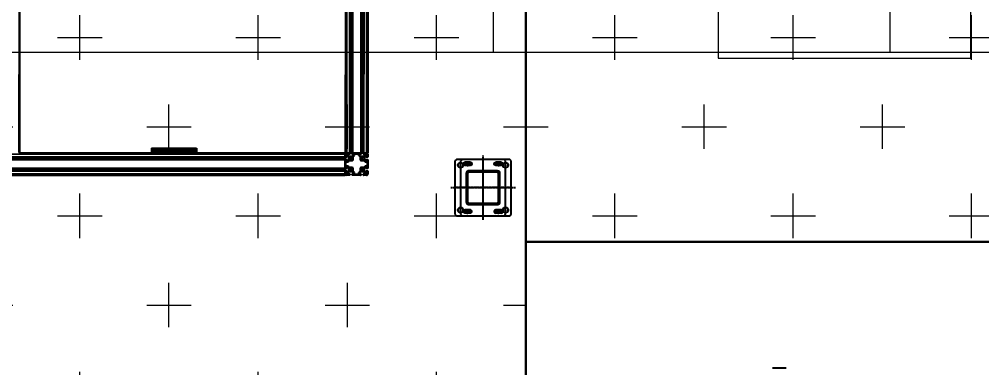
# Model space of a CAD drawing. Header units: millimetres. Extents: x 845401 to 948039, y 511594 to 550263.
# Drawn here: x 921817 to 925244, y 534689 to 535930 of the extents above; entities that cross this region are included whole.
import ezdxf

# ---------------------------------------------------------------- set-up
doc = ezdxf.new("R2010")
doc.units = ezdxf.units.MM
for name, pattern in [('ACAD_ISO02W100', [15, 12, -3]), ('CENTER', [0]), ('CENTERX2', [4, 2.5, -0.5, 0.5, -0.5])]:
    doc.linetypes.add(name, pattern=pattern)
for name, color, linetype in [('00', 7, 'Continuous'), ('中心线层', 1, 'CENTERX2'), ('剖面线层', 2, 'Continuous'), ('焊接符号', 2, 'Continuous'), ('虚线', 4, 'ACAD_ISO02W100')]:
    doc.layers.add(name, color=color, linetype=linetype)
for name, color, linetype, lineweight in [('8101-0023040DXF_CONTINUOUS_LINE', 7, 'Continuous', 18), ('A-剖-0.10mm.......SECT-L01', 255, 'Continuous', 18), ('中心线', 1, 'CENTER', 9), ('物流设备', 7, 'Continuous', 5), ('粗实线', 7, 'Continuous', 30)]:
    doc.layers.add(name, color=color, linetype=linetype, lineweight=lineweight)
doc.styles.add('宋体', font='simsun.ttc', dxfattribs={"width": 0.8, "height": 700})
pattern_1 = [(0, (691447.87, 341554.85), (317.5, 317.5), [158.75, -476.25]), (90, (691527.24, 341475.47), (-317.5, 317.5), [158.75, -476.25])]

# ---------------------------------------------------------------- blocks, each defined once
blk = doc.blocks.new('A$C6D7E5A8C')
at = {"layer": 'A-剖-0.10mm.......SECT-L01', "color": 1, "elevation": -2505.4}
for points in [[(0, 0), (900, 0), (900, 1700), (0, 1700)], [(200, 450.5), (700, 450.5), (700, 1250.5), (200, 1250.5)]]:
    blk.add_lwpolyline(points, close=True, dxfattribs=at)
at = {"layer": 'A-剖-0.10mm.......SECT-L01', "color": 1, "insert": (282.2, 717.8, -2505.4), "char_height": 140, "width": 3206.242, "attachment_point": 7, "rotation": 0, "style": '宋体'}
blk.add_mtext('RFID', dxfattribs=at)
blk = doc.blocks.new('*U100546')
at = {"color": 2}
for points in [[(0, 630), (2999.7, 630), (2999.7, 830), (0, 830)], [(0, -630), (2999.7, -630), (2999.7, -830), (0, -830)]]:
    blk.add_lwpolyline(points, close=True, dxfattribs=at)
at = {"color": 1}
blk.add_lwpolyline([(0, -630), (2999.7, -630), (2999.7, 630), (0, 630)], close=True, dxfattribs=at)
at = {"color": 4}
blk.add_lwpolyline([(0, -600), (2999.7, -600), (2999.7, 600), (0, 600)], close=True, dxfattribs=at)
blk.add_lwpolyline([(100, 0, 100, 100, 0), (250, 0, 200, 0, 0), (450, 0, 0, 0, 0)], format="xyseb")
for tag, p in [('设备编号', (485.2, 55.3)), ('设备高度', (489.7, -155.6))]:
    blk.add_attdef(tag, p, '', height=100)
at = {"flags": 1}
blk.add_attdef('设备类型', (8921.4, -37.1), '', height=100, dxfattribs=at)
blk = doc.blocks.new('G$C0940C817')
at = {"linetype": 'Continuous', "lineweight": 25}
blk.add_line((2183.7, 0), (2231.7, 0), dxfattribs=at)
blk = doc.blocks.new('螺旋滑槽3-1')
at = {"rotation": 180}
blk.add_blockref('G$C0940C817', (1175202.3, 1943851.7, 12.9), dxfattribs=at)
blk = doc.blocks.new('A$C61054E4C')
at = {"layer": '8101-0023040DXF_CONTINUOUS_LINE', "color": 2, "xscale": -1, "rotation": 270}
blk.add_blockref('螺旋滑槽3-1', (-1942170.6, -1172882.2, -12.9), dxfattribs=at)
blk = doc.blocks.new('*U100551')
at = {"color": 2}
for points in [[(0, 630), (3411, 630), (3411, 830), (0, 830)], [(0, -630), (3411, -630), (3411, -830), (0, -830)]]:
    blk.add_lwpolyline(points, close=True, dxfattribs=at)
at = {"color": 1}
blk.add_lwpolyline([(0, -630), (3411, -630), (3411, 630), (0, 630)], close=True, dxfattribs=at)
at = {"color": 4}
blk.add_lwpolyline([(0, -600), (3411, -600), (3411, 600), (0, 600)], close=True, dxfattribs=at)
blk.add_lwpolyline([(100, 0, 100, 100, 0), (250, 0, 200, 0, 0), (450, 0, 0, 0, 0)], format="xyseb")
for tag, p in [('设备编号', (485.2, 55.3)), ('设备高度', (489.7, -155.6))]:
    blk.add_attdef(tag, p, '', height=100)
at = {"flags": 1}
blk.add_attdef('设备类型', (12414.7, -37.1), '', height=100, dxfattribs=at)
blk = doc.blocks.new('装车区五面扫俯视图20210323')
at = {"color": 7, "linetype": 'Continuous', "lineweight": 25}
for p, q in [((144323.2, 84114.9), (144323.2, 86474.9)), ((144324, 86474.9), (144324, 84114.9)), ((145484, 86474.9), (145484, 84114.9)), ((145488.5, 86474.9), (145488.5, 84114.9)), ((145498.9, 86474.9), (145498.9, 84114.9)), ((145499.9, 86474.9), (145499.9, 84114.9)), ((145503.5, 86474.9), (145503.5, 84114.9)), ((145504, 86474.9), (145504, 84114.9)), ((145504.6, 86474.9), (145504.6, 84114.9)), ((145508.1, 86474.9), (145508.1, 84114.9)), ((145509.1, 86474.9), (145509.1, 84114.9)), ((145538.9, 86474.9), (145538.9, 84114.9)), ((145539.9, 86474.9), (145539.9, 84114.9)), ((145543.5, 86474.9), (145543.5, 84114.9)), ((145544, 86474.9), (145544, 84114.9)), ((145544.6, 86474.9), (145544.6, 84114.9)), ((145548.1, 86474.9), (145548.1, 84114.9)), ((145549.1, 86474.9), (145549.1, 84114.9)), ((145559.5, 86474.9), (145559.5, 84114.9)), ((145564, 86474.9), (145564, 84114.9)), ((144794, 84130.6), (144954, 84130.6)), ((144794, 84130.6), (144794, 84125.6)), ((144794, 84125.6), (144954, 84125.6)), ((144794, 84125.6), (144794, 84121.2)), ((144954, 84130.6), (144954, 84125.6)), ((144954, 84125.6), (144954, 84121.2)), ((142524, 84110.4), (145484, 84110.4)), ((142524, 84100), (145484, 84100)), ((142524, 84099), (145484, 84099)), ((142524, 84095.4), (145484, 84095.4)), ((142524, 84094.9), (145484, 84094.9)), ((142524, 84094.4), (145484, 84094.4)), ((142524, 84090.8), (145484, 84090.8)), ((144321.8, 84114.9), (144323.2, 84114.9)), ((144324, 84114.9), (144323.2, 84114.9)), ((144324, 84114.9), (145484, 84114.9)), ((144794, 84121.2), (144954, 84121.2)), ((144794, 84121.2), (144794, 84118)), ((144794, 84118), (144794, 84114.9)), ((144794, 84118), (144954, 84118)), ((144954, 84121.2), (144954, 84118)), ((144954, 84118), (144954, 84114.9)), ((145484, 84114.9), (145488.5, 84114.9)), ((145484, 84114.9), (145484, 84110.4)), ((145484, 84100.3), (145484, 84110.4)), ((145484, 84110.4), (145484, 84100)), ((145484, 84100), (145484, 84099)), ((145484, 84099), (145484, 84095.4)), ((145484, 84095.4), (145484, 84094.9)), ((145484, 84094.9), (145484, 84094.4)), ((145484, 84094.4), (145484, 84090.8)), ((145484, 84090.8), (145484, 84089.8)), ((145484.8, 84100), (145484.3, 84100)), ((145485, 84099.3), (145485, 84099.8)), ((145485, 84090), (145485, 84090.5)), ((145488.2, 84099), (145485.3, 84099)), ((145485.3, 84090.8), (145488.2, 84090.8)), ((145486, 84107.6), (145486, 84110.4)), ((145486, 84104.1), (145486, 84102.5)), ((145491.3, 84106.6), (145487, 84106.6)), ((145491.9, 84105.1), (145487, 84105.1)), ((145487, 84101.5), (145488.2, 84101.5)), ((145488.5, 84114.9), (145498.6, 84114.9)), ((145488.5, 84114.9), (145498.9, 84114.9)), ((145488.5, 84112.9), (145491.3, 84112.9)), ((145488.5, 84101.2), (145488.5, 84099.3)), ((145488.5, 84090.5), (145488.5, 84088.6)), ((145496.2, 84100.9), (145492.1, 84105.1)), ((145492.3, 84111.9), (145492.3, 84107.6)), ((145493.8, 84111.9), (145493.8, 84107)), ((145493.9, 84106.8), (145498, 84102.7)), ((145496.4, 84112.9), (145494.8, 84112.9)), ((145496.3, 84089.1), (145496.3, 84100.7)), ((145497.4, 84110.7), (145497.4, 84111.9)), ((145499.6, 84110.4), (145497.7, 84110.4)), ((145498.2, 84102.6), (145503.7, 84102.6)), ((145498.9, 84114.9), (145499.9, 84114.9)), ((145498.9, 84114.6), (145498.9, 84114.1)), ((145499.1, 84113.9), (145499.6, 84113.9)), ((145499.9, 84114.9), (145503.5, 84114.9)), ((145499.9, 84113.6), (145499.9, 84110.7)), ((145503.5, 84114.9), (145504, 84114.9)), ((145503.7, 84102.6), (145504, 84102.3)), ((145504, 84114.9), (145504.6, 84114.9)), ((145504, 84102.3), (145504.3, 84102.6)), ((145504.3, 84102.6), (145509.8, 84102.6)), ((145504.6, 84114.9), (145508.1, 84114.9)), ((145508.1, 84114.9), (145509.1, 84114.9)), ((145508.1, 84110.7), (145508.1, 84113.6)), ((145508.4, 84113.9), (145508.9, 84113.9)), ((145510.3, 84110.4), (145508.4, 84110.4)), ((145509.1, 84114.9), (145538.9, 84114.9)), ((145509.1, 84114.1), (145509.1, 84114.6)), ((145509.4, 84114.9), (145538.6, 84114.9)), ((145510.1, 84102.7), (145514.2, 84106.8)), ((145510.6, 84111.9), (145510.6, 84110.7)), ((145513.3, 84112.9), (145511.6, 84112.9)), ((145511.7, 84100.8), (145516.2, 84105.3)), ((145511.7, 84091.2), (145511.7, 84100.8)), ((145514.3, 84107), (145514.3, 84111.9)), ((145516.8, 84106.7), (145516.8, 84110.7)), ((145517.8, 84111.7), (145530.3, 84111.7)), ((145531.3, 84110.7), (145531.3, 84106.7)), ((145531.9, 84105.3), (145536.3, 84100.8)), ((145533.8, 84111.9), (145533.8, 84107)), ((145533.9, 84106.8), (145538, 84102.7)), ((145536.4, 84112.9), (145534.8, 84112.9)), ((145536.3, 84100.8), (145536.3, 84091.2)), ((145537.4, 84110.7), (145537.4, 84111.9)), ((145539.6, 84110.4), (145537.7, 84110.4)), ((145538.2, 84102.6), (145543.7, 84102.6)), ((145538.9, 84114.9), (145539.9, 84114.9)), ((145538.9, 84114.6), (145538.9, 84114.1)), ((145539.1, 84113.9), (145539.6, 84113.9)), ((145539.9, 84114.9), (145543.5, 84114.9)), ((145539.9, 84113.6), (145539.9, 84110.7)), ((145543.5, 84114.9), (145544, 84114.9)), ((145543.7, 84102.6), (145544, 84102.3)), ((145544, 84114.9), (145544.6, 84114.9)), ((145544, 84102.3), (145544.3, 84102.6)), ((145544.3, 84102.6), (145549.8, 84102.6)), ((145544.6, 84114.9), (145548.1, 84114.9)), ((145548.1, 84114.9), (145549.1, 84114.9)), ((145548.1, 84110.7), (145548.1, 84113.6)), ((145548.4, 84113.9), (145548.9, 84113.9)), ((145550.3, 84110.4), (145548.4, 84110.4)), ((145549.1, 84114.9), (145559.5, 84114.9)), ((145549.1, 84114.1), (145549.1, 84114.6)), ((145549.4, 84114.9), (145559.5, 84114.9)), ((145550.1, 84102.7), (145554.2, 84106.8)), ((145550.6, 84111.9), (145550.6, 84110.7)), ((145553.3, 84112.9), (145551.6, 84112.9)), ((145551.7, 84100.7), (145551.7, 84089.1)), ((145556, 84105.1), (145551.8, 84100.9)), ((145554.3, 84107), (145554.3, 84111.9)), ((145555.8, 84107.6), (145555.8, 84111.9)), ((145561, 84105.1), (145556.2, 84105.1)), ((145556.8, 84112.9), (145559.5, 84112.9)), ((145561, 84106.6), (145556.8, 84106.6)), ((145559.5, 84114.9), (145564, 84114.9)), ((145559.5, 84099.3), (145559.5, 84101.2)), ((145559.5, 84088.6), (145559.5, 84090.5)), ((145559.8, 84101.5), (145561, 84101.5)), ((145562.7, 84099), (145559.8, 84099)), ((145559.8, 84090.8), (145562.7, 84090.8)), ((145562, 84110.4), (145562, 84107.6)), ((145562, 84102.5), (145562, 84104.1)), ((145563, 84099.8), (145563, 84099.3)), ((145563, 84090.5), (145563, 84090)), ((145563.7, 84100), (145563.2, 84100)), ((145564, 84110.4), (145564, 84100.3)), ((142524, 84089.8), (145484, 84089.8)), ((142524, 84060), (145484, 84060)), ((142524, 84059), (145484, 84059)), ((145484, 84089.8), (145484, 84060)), ((145484, 84060.3), (145484, 84089.5)), ((145484, 84060), (145484, 84059)), ((145484, 84059), (145484, 84055.4)), ((145484.3, 84089.8), (145484.8, 84089.8)), ((145484.8, 84060), (145484.3, 84060)), ((145485, 84059.3), (145485, 84059.8)), ((145488.2, 84059), (145485.3, 84059)), ((145486, 84087.3), (145486, 84085.6)), ((145486, 84064.1), (145486, 84062.5)), ((145486.2, 84068.6), (145486.2, 84081.1)), ((145488.2, 84088.3), (145487, 84088.3)), ((145487, 84084.6), (145492, 84084.6)), ((145492, 84065.1), (145487, 84065.1)), ((145487, 84061.5), (145488.2, 84061.5)), ((145487.2, 84082.1), (145492.2, 84082.1)), ((145492.2, 84067.6), (145487.2, 84067.6)), ((145488.5, 84061.2), (145488.5, 84059.3)), ((145492, 84084.6), (145496.2, 84088.9)), ((145496.3, 84060.8), (145492, 84065.1)), ((145493.6, 84082.7), (145498.1, 84087.2)), ((145498.1, 84062.6), (145493.6, 84067.1)), ((145496.3, 84049), (145496.3, 84060.8)), ((145498.1, 84087.2), (145507.7, 84087.2)), ((145507.7, 84062.6), (145498.1, 84062.6)), ((145511.7, 84049), (145511.7, 84058.6)), ((145536.3, 84058.6), (145536.3, 84049)), ((145540.3, 84087.2), (145550, 84087.2)), ((145550, 84062.6), (145540.3, 84062.6)), ((145550, 84087.2), (145554.4, 84082.7)), ((145554.4, 84067.1), (145550, 84062.6)), ((145551.7, 84060.7), (145551.7, 84049.1)), ((145551.8, 84088.9), (145556.1, 84084.6)), ((145556.1, 84065.1), (145551.8, 84060.9)), ((145555.8, 84082.1), (145560.8, 84082.1)), ((145560.8, 84067.6), (145555.8, 84067.6)), ((145556.1, 84084.6), (145561, 84084.6)), ((145561, 84065.1), (145556.1, 84065.1)), ((145559.5, 84059.3), (145559.5, 84061.2)), ((145561, 84088.3), (145559.8, 84088.3)), ((145559.8, 84061.5), (145561, 84061.5)), ((145562.7, 84059), (145559.8, 84059)), ((145561.8, 84081.1), (145561.8, 84068.6)), ((145562, 84085.6), (145562, 84087.3)), ((145562, 84062.5), (145562, 84064.1)), ((145563, 84059.8), (145563, 84059.3)), ((145563.2, 84089.8), (145563.7, 84089.8)), ((145563.7, 84060), (145563.2, 84060)), ((145564, 84089.5), (145564, 84060.3)), ((142524, 84055.4), (145484, 84055.4)), ((142524, 84054.9), (145484, 84054.9)), ((142524, 84054.4), (145484, 84054.4)), ((142524, 84050.8), (145484, 84050.8)), ((142524, 84049.8), (145484, 84049.8)), ((142524, 84039.4), (145484, 84039.4)), ((142524, 84034.9), (145484, 84034.9)), ((145484, 84055.4), (145484, 84054.9)), ((145484, 84054.9), (145484, 84054.4)), ((145484, 84054.4), (145484, 84050.8)), ((145484, 84050.8), (145484, 84049.8)), ((145484, 84049.8), (145484, 84039.4)), ((145484, 84039.4), (145484, 84049.5)), ((145484, 84039.4), (145484, 84034.9)), ((145484.3, 84049.8), (145484.8, 84049.8)), ((145485, 84050), (145485, 84050.5)), ((145485.3, 84050.8), (145488.2, 84050.8)), ((145486, 84047.3), (145486, 84045.6)), ((145486, 84039.4), (145486, 84042.1)), ((145488.2, 84048.3), (145487, 84048.3)), ((145487, 84044.6), (145491.9, 84044.6)), ((145487, 84043.1), (145491.3, 84043.1)), ((145488.5, 84050.5), (145488.5, 84048.6)), ((145491.3, 84036.9), (145488.5, 84036.9)), ((145498.6, 84034.9), (145488.5, 84034.9)), ((145492.1, 84044.7), (145496.3, 84049)), ((145492.3, 84042.1), (145492.3, 84037.9)), ((145493.8, 84042.8), (145493.8, 84037.9)), ((145498, 84047.1), (145493.9, 84043)), ((145494.8, 84036.9), (145496.4, 84036.9)), ((145497.4, 84037.9), (145497.4, 84039.1)), ((145497.7, 84039.4), (145499.6, 84039.4)), ((145503.3, 84047.2), (145498.2, 84047.2)), ((145498.9, 84035.7), (145498.9, 84035.2)), ((145499.6, 84035.9), (145499.1, 84035.9)), ((145499.9, 84039.1), (145499.9, 84036.2)), ((145503.6, 84047.5), (145503.3, 84047.2)), ((145503.9, 84047.2), (145503.6, 84047.5)), ((145509.8, 84047.2), (145503.9, 84047.2)), ((145508.1, 84036.2), (145508.1, 84039.1)), ((145508.4, 84039.4), (145510.3, 84039.4)), ((145508.9, 84035.9), (145508.4, 84035.9)), ((145509.1, 84035.2), (145509.1, 84035.7)), ((145538.6, 84034.9), (145509.4, 84034.9)), ((145514.2, 84043), (145510.1, 84047.1)), ((145510.6, 84039.1), (145510.6, 84037.9)), ((145511.6, 84036.9), (145513.3, 84036.9)), ((145516.2, 84044.5), (145511.7, 84049)), ((145514.3, 84037.9), (145514.3, 84042.8)), ((145516.8, 84039.1), (145516.8, 84043.1)), ((145530.3, 84038.1), (145517.8, 84038.1)), ((145531.3, 84043.1), (145531.3, 84039.1)), ((145536.3, 84049), (145531.9, 84044.5)), ((145533.8, 84042.8), (145533.8, 84037.9)), ((145538, 84047.1), (145533.9, 84043)), ((145534.8, 84036.9), (145536.4, 84036.9)), ((145537.4, 84037.9), (145537.4, 84039.1)), ((145537.7, 84039.4), (145539.6, 84039.4)), ((145543.7, 84047.2), (145538.2, 84047.2)), ((145538.9, 84035.7), (145538.9, 84035.2)), ((145539.6, 84035.9), (145539.1, 84035.9)), ((145539.9, 84039.1), (145539.9, 84036.2)), ((145544, 84047.5), (145543.7, 84047.2)), ((145544.3, 84047.2), (145544, 84047.5)), ((145549.8, 84047.2), (145544.3, 84047.2)), ((145548.1, 84036.2), (145548.1, 84039.1)), ((145548.4, 84039.4), (145550.3, 84039.4)), ((145548.9, 84035.9), (145548.4, 84035.9)), ((145549.1, 84035.2), (145549.1, 84035.7)), ((145559.5, 84034.9), (145549.4, 84034.9)), ((145554.2, 84043), (145550.1, 84047.1)), ((145550.6, 84039.1), (145550.6, 84037.9)), ((145551.6, 84036.9), (145553.3, 84036.9)), ((145551.8, 84048.9), (145556, 84044.7)), ((145554.3, 84037.9), (145554.3, 84042.8)), ((145555.8, 84037.9), (145555.8, 84042.1)), ((145556.2, 84044.6), (145561, 84044.6)), ((145556.8, 84043.1), (145561, 84043.1)), ((145559.5, 84036.9), (145556.8, 84036.9)), ((145559.5, 84048.6), (145559.5, 84050.5)), ((145559.8, 84050.8), (145562.7, 84050.8)), ((145561, 84048.3), (145559.8, 84048.3)), ((145562, 84045.6), (145562, 84047.3)), ((145562, 84042.1), (145562, 84039.4)), ((145563, 84050.5), (145563, 84050)), ((145563.2, 84049.8), (145563.7, 84049.8)), ((145564, 84049.5), (145564, 84039.4))]:
    blk.add_line(p, q, dxfattribs=at)
for centre in [(145504, 84094.9), (145544, 84094.9), (145504, 84054.9), (145544, 84054.9)]:
    blk.add_circle(centre, 3.4, dxfattribs=at)
for centre, radius, start, end in [((145488.5, 84110.4), 4.5, 90, 180), ((145484.3, 84100.3), 0.3, 180, 270), ((145484.8, 84099.8), 0.2, 0, 90), ((145485.3, 84099.3), 0.3, 180, 270), ((145485.3, 84090.5), 0.3, 90, 180), ((145488.5, 84110.4), 2.5, 90, 180), ((145487, 84107.6), 1, 180, 270), ((145487, 84104.1), 1, 90, 180), ((145487, 84102.5), 1, 180, 270), ((145488.2, 84101.2), 0.3, 0, 90), ((145488.2, 84099.3), 0.3, 270, 0), ((145488.2, 84090.5), 0.3, 0, 90), ((145491.3, 84111.9), 1, 0, 90), ((145491.3, 84107.6), 1, 270, 0), ((145491.9, 84104.8), 0.3, 45, 90), ((145494.8, 84111.9), 1, 90, 180), ((145494.1, 84107), 0.3, 180, 225), ((145496, 84100.7), 0.3, 0, 45), ((145496.4, 84111.9), 1, 0, 90), ((145497.7, 84110.7), 0.3, 180, 270), ((145498.2, 84102.9), 0.3, 225, 270), ((145498.6, 84114.6), 0.3, 0, 90), ((145499.1, 84114.1), 0.2, 180, 270), ((145499.6, 84113.6), 0.3, 0, 90), ((145499.6, 84110.7), 0.3, 270, 0), ((145507.7, 84091.2), 4, 270, 0), ((145508.4, 84113.6), 0.3, 90, 180), ((145508.4, 84110.7), 0.3, 180, 270), ((145508.9, 84114.1), 0.2, 270, 0), ((145509.4, 84114.6), 0.3, 90, 180), ((145509.8, 84102.9), 0.3, 270, 315), ((145510.3, 84110.7), 0.3, 270, 0), ((145511.6, 84111.9), 1, 90, 180), ((145513.3, 84111.9), 1, 0, 90), ((145514, 84107), 0.3, 315, 0), ((145514.8, 84106.7), 2, 315, 0), ((145517.8, 84110.7), 1, 90, 180), ((145530.3, 84110.7), 1, 0, 90), ((145533.3, 84106.7), 2, 180, 225), ((145534.8, 84111.9), 1, 90, 180), ((145534.1, 84107), 0.3, 180, 225), ((145540.3, 84091.2), 4, 180, 270), ((145536.4, 84111.9), 1, 0, 90), ((145537.7, 84110.7), 0.3, 180, 270), ((145538.2, 84102.9), 0.3, 225, 270), ((145538.6, 84114.6), 0.3, 0, 90), ((145539.1, 84114.1), 0.2, 180, 270), ((145539.6, 84113.6), 0.3, 0, 90), ((145539.6, 84110.7), 0.3, 270, 0), ((145548.4, 84113.6), 0.3, 90, 180), ((145548.4, 84110.7), 0.3, 180, 270), ((145548.9, 84114.1), 0.2, 270, 0), ((145549.4, 84114.6), 0.3, 90, 180), ((145549.8, 84102.9), 0.3, 270, 315), ((145550.3, 84110.7), 0.3, 270, 0), ((145551.6, 84111.9), 1, 90, 180), ((145552, 84100.7), 0.3, 135, 180), ((145553.3, 84111.9), 1, 0, 90), ((145554, 84107), 0.3, 315, 0), ((145556.8, 84111.9), 1, 90, 180), ((145556.8, 84107.6), 1, 180, 270), ((145556.2, 84104.8), 0.3, 90, 135), ((145559.5, 84110.4), 4.5, 0, 90), ((145559.5, 84110.4), 2.5, 0, 90), ((145559.8, 84101.2), 0.3, 90, 180), ((145559.8, 84099.3), 0.3, 180, 270), ((145559.8, 84090.5), 0.3, 90, 180), ((145561, 84107.6), 1, 270, 0), ((145561, 84104.1), 1, 0, 90), ((145561, 84102.5), 1, 270, 0), ((145562.7, 84099.3), 0.3, 270, 0), ((145562.7, 84090.5), 0.3, 0, 90), ((145563.2, 84099.8), 0.2, 90, 180), ((145563.7, 84100.3), 0.3, 270, 0), ((145484.3, 84089.5), 0.3, 90, 180), ((145484.3, 84060.3), 0.3, 180, 270), ((145484.8, 84090), 0.2, 270, 0), ((145484.8, 84059.8), 0.2, 0, 90), ((145485.3, 84059.3), 0.3, 180, 270), ((145487, 84087.3), 1, 90, 180), ((145487, 84085.6), 1, 180, 270), ((145487, 84064.1), 1, 90, 180), ((145487, 84062.5), 1, 180, 270), ((145487.2, 84081.1), 1, 90, 180), ((145487.2, 84068.6), 1, 180, 270), ((145488.2, 84088.6), 0.3, 270, 0), ((145488.2, 84061.2), 0.3, 0, 90), ((145488.2, 84059.3), 0.3, 270, 0), ((145492.2, 84084.1), 2, 270, 315), ((145492.2, 84065.6), 2, 45, 90), ((145496, 84089.1), 0.3, 315, 0), ((145507.7, 84058.6), 4, 0, 90), ((145540.3, 84058.6), 4, 90, 180), ((145552, 84089.1), 0.3, 180, 225), ((145552, 84060.7), 0.3, 135, 180), ((145555.8, 84084.1), 2, 225, 270), ((145555.8, 84065.6), 2, 90, 135), ((145559.8, 84088.6), 0.3, 180, 270), ((145559.8, 84061.2), 0.3, 90, 180), ((145559.8, 84059.3), 0.3, 180, 270), ((145560.8, 84081.1), 1, 0, 90), ((145560.8, 84068.6), 1, 270, 0), ((145561, 84087.3), 1, 0, 90), ((145561, 84085.6), 1, 270, 0), ((145561, 84064.1), 1, 0, 90), ((145561, 84062.5), 1, 270, 0), ((145562.7, 84059.3), 0.3, 270, 0), ((145563.2, 84090), 0.2, 180, 270), ((145563.2, 84059.8), 0.2, 90, 180), ((145563.7, 84089.5), 0.3, 0, 90), ((145563.7, 84060.3), 0.3, 270, 0), ((145484.3, 84049.5), 0.3, 90, 180), ((145488.5, 84039.4), 4.5, 180, 270), ((145484.8, 84050), 0.2, 270, 0), ((145485.3, 84050.5), 0.3, 90, 180), ((145487, 84047.3), 1, 90, 180), ((145487, 84045.6), 1, 180, 270), ((145487, 84042.1), 1, 90, 180), ((145488.5, 84039.4), 2.5, 180, 270), ((145488.2, 84050.5), 0.3, 0, 90), ((145488.2, 84048.6), 0.3, 270, 0), ((145491.3, 84042.1), 1, 0, 90), ((145491.3, 84037.9), 1, 270, 0), ((145491.9, 84044.9), 0.3, 270, 315), ((145494.1, 84042.8), 0.3, 135, 180), ((145494.8, 84037.9), 1, 180, 270), ((145496.4, 84037.9), 1, 270, 0), ((145497.7, 84039.1), 0.3, 90, 180), ((145498.2, 84046.9), 0.3, 90, 135), ((145498.6, 84035.2), 0.3, 270, 0), ((145499.1, 84035.7), 0.2, 90, 180), ((145499.6, 84039.1), 0.3, 0, 90), ((145499.6, 84036.2), 0.3, 270, 0), ((145508.4, 84039.1), 0.3, 90, 180), ((145508.4, 84036.2), 0.3, 180, 270), ((145508.9, 84035.7), 0.2, 0, 90), ((145509.4, 84035.2), 0.3, 180, 270), ((145509.8, 84046.9), 0.3, 45, 90), ((145510.3, 84039.1), 0.3, 0, 90), ((145511.6, 84037.9), 1, 180, 270), ((145513.3, 84037.9), 1, 270, 0), ((145514, 84042.8), 0.3, 0, 45), ((145514.8, 84043.1), 2, 0, 45), ((145517.8, 84039.1), 1, 180, 270), ((145530.3, 84039.1), 1, 270, 0), ((145533.3, 84043.1), 2, 135, 180), ((145534.1, 84042.8), 0.3, 135, 180), ((145534.8, 84037.9), 1, 180, 270), ((145536.4, 84037.9), 1, 270, 0), ((145537.7, 84039.1), 0.3, 90, 180), ((145538.2, 84046.9), 0.3, 90, 135), ((145538.6, 84035.2), 0.3, 270, 0), ((145539.1, 84035.7), 0.2, 90, 180), ((145539.6, 84039.1), 0.3, 0, 90), ((145539.6, 84036.2), 0.3, 270, 0), ((145548.4, 84039.1), 0.3, 90, 180), ((145548.4, 84036.2), 0.3, 180, 270), ((145548.9, 84035.7), 0.2, 0, 90), ((145549.4, 84035.2), 0.3, 180, 270), ((145549.8, 84046.9), 0.3, 45, 90), ((145550.3, 84039.1), 0.3, 0, 90), ((145551.6, 84037.9), 1, 180, 270), ((145552, 84049.1), 0.3, 180, 225), ((145553.3, 84037.9), 1, 270, 0), ((145554, 84042.8), 0.3, 0, 45), ((145556.8, 84042.1), 1, 90, 180), ((145556.8, 84037.9), 1, 180, 270), ((145556.2, 84044.9), 0.3, 225, 270), ((145559.8, 84050.5), 0.3, 90, 180), ((145559.8, 84048.6), 0.3, 180, 270), ((145559.5, 84039.4), 4.5, 270, 0), ((145559.5, 84039.4), 2.5, 270, 0), ((145561, 84047.3), 1, 0, 90), ((145561, 84045.6), 1, 270, 0), ((145561, 84042.1), 1, 0, 90), ((145562.7, 84050.5), 0.3, 0, 90), ((145563.2, 84050), 0.2, 180, 270), ((145563.7, 84049.5), 0.3, 0, 90)]:
    blk.add_arc(centre, radius, start, end, dxfattribs=at)
blk = doc.blocks.new('C线')
at = {"color": 4, "rotation": 359.9712527628268}
blk.add_blockref('装车区五面扫俯视图20210323', (859321.4, 390250.7, 12.7), dxfattribs=at)
at = {"rotation": 90.00000000000021}
blk.add_blockref('A$C61054E4C', (1006505, 471845.9), dxfattribs=at)
at = {"layer": 'A-剖-0.10mm.......SECT-L01', "color": 1}
blk.add_blockref('A$C6D7E5A8C', (1006174.5, 474629.1, 2501.8), dxfattribs=at)
at = {"layer": '物流设备', "color": 0}
for name, p, values in [('*U100551', (1003375, 475479.9, 12.7), {'设备高度': 'H+3900(+600)', '设备编号': 'J01Z-C-13'}), ('*U100546', (1005375, 475479.4, 12.7), {'设备高度': 'H+3900(+600)', '设备编号': 'J01Z-C-14'})]:
    blk.add_blockref(name, p, dxfattribs=at).add_auto_attribs(values)
blk = doc.blocks.new('SW_CENTERMARKSYMBOL_1')
at = {"layer": '中心线层', "color": 0, "linetype": 'CENTERX2', "lineweight": 18}
for p, q in [((-5, 0), (-8, 0)), ((0, 0), (-2.5, 0)), ((0, 5), (0, 8)), ((0, 0), (0, 2.5)), ((0, 0), (0, -2.5)), ((0, 0), (2.5, 0)), ((5, 0), (8, 0)), ((0, -5), (0, -8))]:
    blk.add_line(p, q, dxfattribs=at)
blk = doc.blocks.new('A$C0EA93B13')
at = {"layer": '剖面线层'}
h = blk.add_hatch(dxfattribs=at)
h.set_pattern_fill('STEEL', color=256, scale=4, angle=360)
h.set_pattern_definition([(45, (-777.313, -2370.405), (-8.980256, 8.980256), []), (45, (-777.313, -2364.055), (-8.980256, 8.980256), [])])
h.paths.add_polyline_path([(174.1, 175), (123.7, 175), (123.7, 170), (174.1, 170, -0.414214), (178.7, 165.4), (178.7, 115), (183.7, 115), (183.7, 165.4, 0.414214)])
h.paths.add_polyline_path([(123.7, 175), (73.3, 175, 0.414214), (63.7, 165.4), (63.7, 115), (68.7, 115), (68.7, 165.4, -0.414214), (73.3, 170), (123.7, 170)])
h.paths.add_polyline_path([(68.7, 115), (63.7, 115), (63.7, 64.6, 0.414214), (73.3, 55), (123.7, 55), (123.7, 60), (73.3, 60, -0.414214), (68.7, 64.6)])
h.paths.add_polyline_path([(183.7, 115), (178.7, 115), (178.7, 64.6, -0.414214), (174.1, 60), (123.7, 60), (123.7, 55), (174.1, 55, 0.414214), (183.7, 64.6)])
at = {"color": 7, "linetype": 'Continuous', "lineweight": 25}
for p, q in [((28.7, 215), (23.7, 210)), ((23.7, 210), (23.7, 20)), ((218.7, 215), (28.7, 215)), ((223.7, 210), (218.7, 215)), ((223.7, 20), (223.7, 210)), ((174.1, 175), (73.3, 175)), ((63.7, 165.4), (63.7, 64.6)), ((68.7, 165.4), (68.7, 64.6)), ((174.1, 170), (73.3, 170)), ((178.7, 64.6), (178.7, 165.4)), ((183.7, 64.6), (183.7, 165.4)), ((73.3, 60), (174.1, 60)), ((73.3, 55), (174.1, 55)), ((23.7, 20), (28.7, 15)), ((28.7, 15), (218.7, 15)), ((218.7, 15), (223.7, 20))]:
    blk.add_line(p, q, dxfattribs=at)
for centre in [(43.7, 195), (203.7, 195), (43.7, 35), (203.7, 35)]:
    blk.add_circle(centre, 9.5, dxfattribs=at)
for centre, radius, start, end in [((73.3, 165.4), 9.6, 90, 180), ((174.1, 165.4), 9.6, 0, 90), ((73.3, 165.4), 4.6, 90, 180), ((174.1, 165.4), 4.6, 0, 90), ((73.3, 64.6), 9.6, 180, 270), ((73.3, 64.6), 4.6, 180, 270), ((174.1, 64.6), 9.6, 270, 0), ((174.1, 64.6), 4.6, 270, 0)]:
    blk.add_arc(centre, radius, start, end, dxfattribs=at)
at = {"layer": '中心线层'}
for p, q in [((123.7, 230), (123.7, 0)), ((8.7, 115), (238.7, 115))]:
    blk.add_line(p, q, dxfattribs=at)
for p in [(43.7, 195), (203.7, 195), (43.7, 35), (203.7, 35)]:
    blk.add_blockref('SW_CENTERMARKSYMBOL_1', p, dxfattribs=at)
blk = doc.blocks.new('DSGDG')
at = {"color": 7, "linetype": 'Continuous', "lineweight": 25}
for p, q in [((95.8, 1999.2), (115.8, 1999.2)), ((95.8, 1988.2), (115.8, 1988.2))]:
    blk.add_line(p, q, dxfattribs=at)
for centre, start, end in [((95.8, 1993.7), 90, 270), ((115.8, 1993.7), 270, 90)]:
    blk.add_arc(centre, 5.5, start, end, dxfattribs=at)
at = {"layer": '中心线'}
for p, q in [((88.3, 1993.7), (123.3, 1993.7)), ((105.8, 2002.7), (105.8, 1984.7)), ((105.8, 1999.9), (105.8, 1987.5))]:
    blk.add_line(p, q, dxfattribs=at)
blk = doc.blocks.new('A$C3A1C310D')
at = {"layer": '焊接符号'}
h = blk.add_hatch(color=256, dxfattribs=at)
h.dxf.hatch_style = 1
h.paths.add_polyline_path([(131.7, 173.9), (131.7, 171.9), (141.7, 171.9), (141.7, 173.9)])
h.paths.add_polyline_path([(121.7, 173.9), (121.7, 171.9), (131.7, 171.9), (131.7, 173.9)])
h = blk.add_hatch(color=256, dxfattribs=at)
h.dxf.hatch_style = 1
h.paths.add_polyline_path([(166.7, 173.9), (166.7, 171.9), (176.7, 171.9), (176.7, 173.9)])
h.paths.add_polyline_path([(156.7, 173.9), (156.7, 171.9), (166.7, 171.9), (166.7, 173.9)])
h = blk.add_hatch(color=256, dxfattribs=at)
h.dxf.hatch_style = 1
h.paths.add_polyline_path([(201.7, 173.9), (201.7, 171.9), (191.7, 171.9), (191.7, 173.9)])
h.paths.add_polyline_path([(211.7, 173.9), (211.7, 171.9), (201.7, 171.9), (201.7, 173.9)])
h = blk.add_hatch(color=256, dxfattribs=at)
h.dxf.hatch_style = 1
h.paths.add_polyline_path([(104.7, 146.9), (106.7, 146.9), (106.7, 136.9), (104.7, 136.9)])
h.paths.add_polyline_path([(104.7, 156.9), (106.7, 156.9), (106.7, 146.9), (104.7, 146.9)])
h = blk.add_hatch(color=256, dxfattribs=at)
h.dxf.hatch_style = 1
h.paths.add_polyline_path([(228.6, 146.9), (226.6, 146.9), (226.6, 136.9), (228.6, 136.9)])
h.paths.add_polyline_path([(228.6, 156.9), (226.6, 156.9), (226.6, 146.9), (228.6, 146.9)])
h = blk.add_hatch(color=256, dxfattribs=at)
h.dxf.hatch_style = 1
h.paths.add_polyline_path([(104.7, 111.9), (106.7, 111.9), (106.7, 101.9), (104.7, 101.9)])
h.paths.add_polyline_path([(104.7, 121.9), (106.7, 121.9), (106.7, 111.9), (104.7, 111.9)])
h = blk.add_hatch(color=256, dxfattribs=at)
h.dxf.hatch_style = 1
h.paths.add_polyline_path([(228.6, 111.9), (226.6, 111.9), (226.6, 101.9), (228.6, 101.9)])
h.paths.add_polyline_path([(228.6, 121.9), (226.6, 121.9), (226.6, 111.9), (228.6, 111.9)])
h = blk.add_hatch(color=256, dxfattribs=at)
h.dxf.hatch_style = 1
h.paths.add_polyline_path([(104.7, 76.9), (106.7, 76.9), (106.7, 86.9), (104.7, 86.9)])
h.paths.add_polyline_path([(104.7, 66.9), (106.7, 66.9), (106.7, 76.9), (104.7, 76.9)])
h = blk.add_hatch(color=256, dxfattribs=at)
h.dxf.hatch_style = 1
h.paths.add_polyline_path([(228.6, 76.9), (226.6, 76.9), (226.6, 86.9), (228.6, 86.9)])
h.paths.add_polyline_path([(228.6, 66.9), (226.6, 66.9), (226.6, 76.9), (228.6, 76.9)])
h = blk.add_hatch(color=256, dxfattribs=at)
h.dxf.hatch_style = 1
h.paths.add_polyline_path([(131.7, 49.9), (131.7, 51.9), (141.7, 51.9), (141.7, 49.9)])
h.paths.add_polyline_path([(121.7, 49.9), (121.7, 51.9), (131.7, 51.9), (131.7, 49.9)])
h = blk.add_hatch(color=256, dxfattribs=at)
h.dxf.hatch_style = 1
h.paths.add_polyline_path([(166.7, 49.9), (166.7, 51.9), (176.7, 51.9), (176.7, 49.9)])
h.paths.add_polyline_path([(156.7, 49.9), (156.7, 51.9), (166.7, 51.9), (166.7, 49.9)])
h = blk.add_hatch(color=256, dxfattribs=at)
h.dxf.hatch_style = 1
h.paths.add_polyline_path([(201.7, 49.9), (201.7, 51.9), (191.7, 51.9), (191.7, 49.9)])
h.paths.add_polyline_path([(211.7, 49.9), (211.7, 51.9), (201.7, 51.9), (201.7, 49.9)])
at = {"color": 7, "linetype": 'Continuous', "lineweight": 25}
for p, q in [((71.7, 191.9), (66.7, 186.9)), ((66.7, 186.9), (66.7, 36.9)), ((261.7, 191.9), (71.7, 191.9)), ((266.7, 186.9), (261.7, 191.9)), ((266.7, 36.9), (266.7, 186.9)), ((66.7, 36.9), (71.7, 31.9)), ((261.7, 31.9), (266.7, 36.9)), ((71.7, 31.9), (261.7, 31.9))]:
    blk.add_line(p, q, dxfattribs=at)
at = {"layer": '中心线层'}
for p, q in [((166.7, 9.4), (166.7, 214.4)), ((56.7, 111.9), (276.7, 111.9))]:
    blk.add_line(p, q, dxfattribs=at)
at = {"layer": '虚线'}
for p, q in [((217.1, 171.9), (116.3, 171.9)), ((106.7, 162.3), (106.7, 61.5)), ((111.7, 162.3), (111.7, 61.5)), ((217.1, 166.9), (116.3, 166.9)), ((221.7, 61.5), (221.7, 162.3)), ((226.7, 61.5), (226.7, 162.3)), ((116.3, 56.9), (217.1, 56.9)), ((116.3, 51.9), (217.1, 51.9))]:
    blk.add_line(p, q, dxfattribs=at)
for centre, radius, start, end in [((116.3, 162.3), 9.6, 90, 180), ((217.1, 162.3), 9.6, 0, 90), ((116.3, 162.3), 4.6, 90, 180), ((217.1, 162.3), 4.6, 0, 90), ((116.3, 61.5), 9.6, 180, 270), ((116.3, 61.5), 4.6, 180, 270), ((217.1, 61.5), 9.6, 270, 0), ((217.1, 61.5), 4.6, 270, 0)]:
    blk.add_arc(centre, radius, start, end, dxfattribs=at)
at = {"rotation": 89.99999999999999}
for p in [(2075.4, 61.1), (2075.4, -48.9)]:
    blk.add_blockref('DSGDG', p, dxfattribs=at)
at = {"xscale": -1, "rotation": 270}
for p in [(-1742.1, 61.1), (-1742.1, -48.9)]:
    blk.add_blockref('DSGDG', p, dxfattribs=at)
blk = doc.blocks.new('G$C8DB13656')
at = {"color": 0, "linetype": 'ByBlock', "lineweight": -2}
for name, p in [('A$C0EA93B13', (-8.7, 0)), ('A$C3A1C310D', (-51.7, 3.1))]:
    blk.add_blockref(name, p, dxfattribs=at)
blk = doc.blocks.new('G$C92EDEFAC')
at = {"color": 7, "xscale": -1, "rotation": 90}
blk.add_blockref('G$C8DB13656', (230, 230), dxfattribs=at)
blk = doc.blocks.new('立腿底板')
at = {"color": 2, "xscale": -1, "rotation": 180}
blk.add_blockref('G$C92EDEFAC', (-115, 115), dxfattribs=at)
blk = doc.blocks.new('BC线平台')
at = {"layer": 'A-剖-0.10mm.......SECT-L01'}
h = blk.add_hatch(dxfattribs=at)
h.set_pattern_fill('CROSS', color=2, scale=50)
h.set_pattern_definition(pattern_1)
h.paths.add_polyline_path([(791174.1, 370096.4), (802932, 370096.4), (802932, 366396.4), (791174.1, 366396.4)])
h = blk.add_hatch(dxfattribs=at)
h.set_pattern_fill('CROSS', color=2, scale=50)
h.set_pattern_definition(pattern_1)
h.paths.add_polyline_path([(802932, 370096.4), (809174.2, 370096.4), (809174.2, 367096.4), (802932, 367096.4)])
at = {"layer": '粗实线', "elevation": 1}
for points in [[(791174.1, 370096.4), (802932, 370096.4), (802932, 366396.4), (791174.1, 366396.4)], [(802932, 370096.4), (809174.2, 370096.4), (809174.2, 367096.4), (802932, 367096.4)]]:
    blk.add_lwpolyline(points, close=True, dxfattribs=at)
blk.add_blockref('立腿底板', (802779.9, 367289.3, 1))

msp = doc.modelspace()

# ---------------------------------------------------------------- block references
at = {"layer": '00'}
for name, p in [('BC线平台', (120688.3, 168041.3, -1)), ('C线', (-81869.8, 61162.2))]:
    msp.add_blockref(name, p, dxfattribs=at)

doc.saveas('drawing.dxf')
